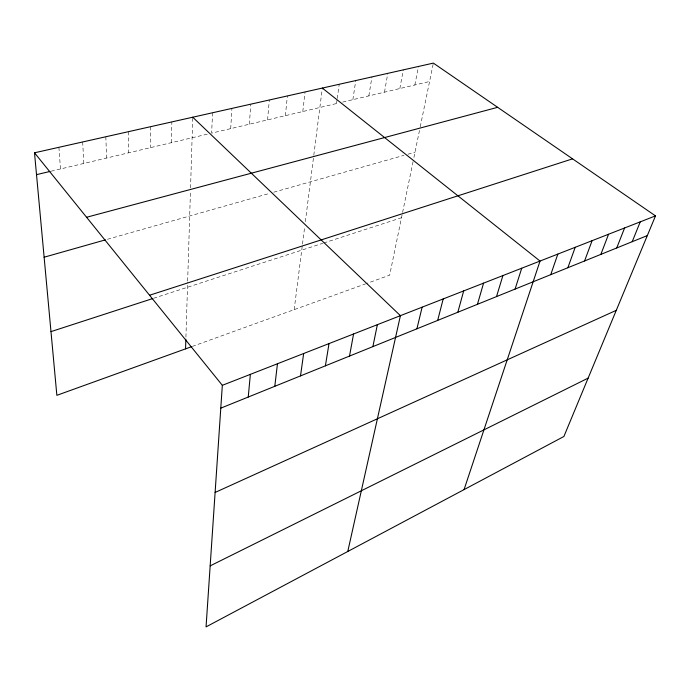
<?xml version="1.0" encoding="UTF-8"?>
<svg xmlns="http://www.w3.org/2000/svg" width="690" height="690" viewBox="0 0 690 690"><rect width="100%" height="100%" fill="white"/><g stroke="black" fill="none" stroke-linecap="round" stroke-linejoin="round"><path stroke-width="0.52" stroke-dasharray="3.45 2.59" d="M171.517 142.657L171.827 121.914M185.929 337.082L187.637 282.046M187.663 281.002L190.431 191.975M190.552 187.913L192.717 118.24M212.572 112.755L211.632 133.144L338.574 103.06M230.702 128.625L231.926 108.408M249.34 124.209L250.832 104.156M267.565 119.888L269.316 99.998M285.375 115.67L287.385 95.936M302.807 111.538L305.049 91.96M294.173 309.646L302.367 245.123M302.496 244.113L304.695 226.812M305.351 221.637L313.665 156.233M313.795 155.198L322.325 88.079M336.539 103.543L337.099 99.489M337.246 98.472L339.221 84.275M352.866 99.671L355.755 80.558M368.848 95.884L371.936 76.918M384.503 92.175L387.78 73.356M399.838 88.544L403.288 69.871M414.854 84.982L418.476 66.456M413.051 161.676L389.66 275.172L366.614 283.487M413.914 157.475L420.029 127.805M420.236 126.813L433.363 63.109M192.32 346.415L365.605 283.857M153.542 298.296L322.722 243.32M323.705 243.001L401.502 217.721M107.45 239.283L269.781 193.329M273.749 192.208L403.935 155.354M407.963 154.215L415.001 152.223M51.103 171.198L207.518 134.119M342.663 102.094L429.568 81.489M58.909 147.315L60.479 168.972M82.671 141.968L83.835 163.435M105.829 136.758L106.588 158.045M128.392 131.687L128.771 152.783M150.386 126.744L150.411 147.66"/><path stroke-width="1.03" d="M185.558 348.864L185.86 339.221M34.5 152.8L222.327 385.322L206.051 626.891L563.894 436.485L655.5 215.884L433.363 63.109L34.5 152.8L56.856 395.327L191.354 346.768M248.245 397.043L250.358 374.36M274.801 386.297L277.458 363.759M300.504 375.895L303.66 353.504M325.395 365.829L329.018 343.586M349.511 356.075L353.573 333.986M372.885 346.613L377.361 324.68M347.777 551.482L400.416 315.666L192.751 117.214M416.915 328.802L422.125 307.171M437.667 320.402L443.204 298.925M457.832 312.242L463.68 290.921M477.445 304.307L483.578 283.133M496.515 296.596L502.915 275.569M515.076 289.084L521.735 268.212M464.068 489.607L540.037 261.053L322.325 88.079M550.741 274.654L557.848 254.084M567.879 267.72L575.201 247.296M584.577 260.967L592.098 240.689M600.861 254.377L608.554 234.246M616.731 247.96L624.597 227.976M632.212 241.69L640.242 221.852M210.165 565.869L588.139 378.111M215.116 492.444L616.291 310.319M220.791 408.152L647.323 235.583M222.327 385.322L655.5 215.884M50.982 331.623L152.568 298.615M149.566 295.242L572.571 158.855M44.126 257.215L105.423 239.861M86.578 217.272L497.645 107.321M36.51 174.648L50.059 171.439"/></g></svg>
